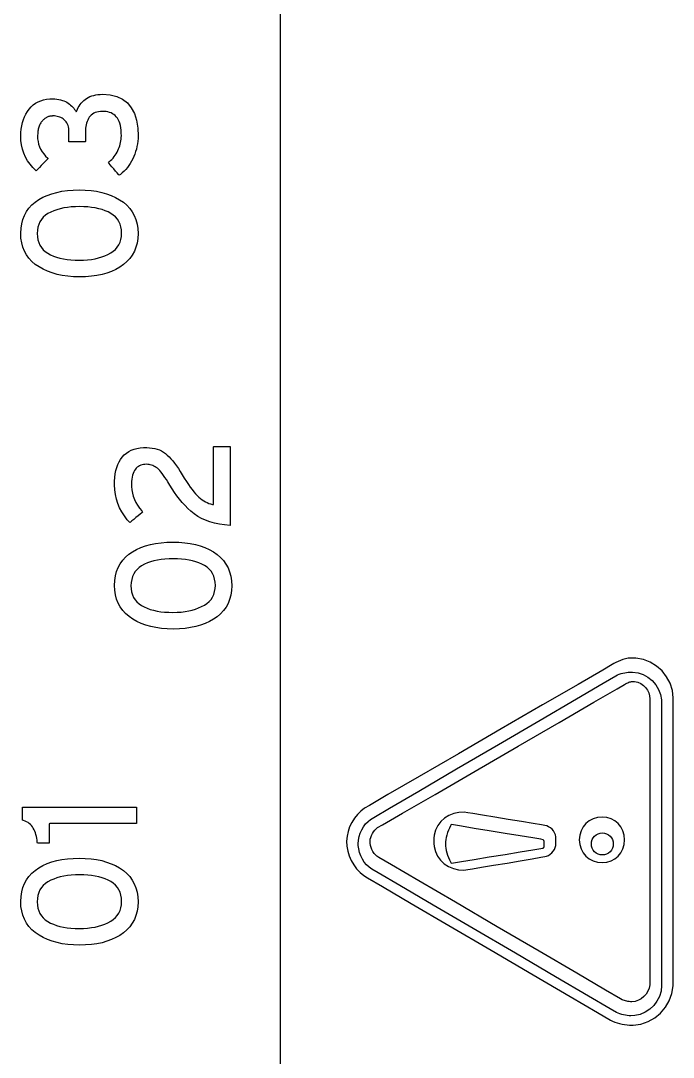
# Model space of a CAD drawing. Extents: x 1 to 47.7, y 0.2 to 35.
# Drawn here: x 37.757 to 38.314, y 2.977 to 3.863 of the extents above; entities that cross this region are included whole.
import ezdxf

# ---------------------------------------------------------------- set-up
doc = ezdxf.new("R2010")
doc.units = 0
doc.header["$MEASUREMENT"] = 0
doc.layers.add('8_0_____DWG', color=7, linetype='CONTINUOUS')

msp = doc.modelspace()

# ---------------------------------------------------------------- linework, layer by layer
at = {"layer": '8_0_____DWG'}
msp.add_lwpolyline([(37.97843, 3.91636), (37.97843, 3.86029), (37.97843, 3.80521), (37.97843, 3.75115), (37.97843, 3.69811), (37.97843, 3.64611), (37.97843, 3.59516), (37.97843, 3.54527), (37.97843, 3.49645), (37.97843, 3.44871), (37.97843, 3.40207), (37.97843, 3.35654), (37.97843, 3.31213), (37.97843, 3.26885), (37.97843, 3.22672), (37.97843, 3.18574), (37.97843, 3.14593), (37.97843, 3.1073), (37.97843, 3.06986), (37.97843, 3.03363), (37.97843, 2.9986), (37.97843, 2.96481)], dxfattribs=at)
for points in [[(37.82688, 3.79982), (37.83332, 3.79926), (37.839, 3.79783), (37.84391, 3.79553), (37.84805, 3.79236), (37.85143, 3.78832), (37.85405, 3.7834), (37.8559, 3.77761), (37.85698, 3.77095), (37.85729, 3.76421), (37.85718, 3.76193), (37.85697, 3.75967), (37.85666, 3.75743), (37.85625, 3.75523), (37.85574, 3.75304), (37.85513, 3.75089), (37.85442, 3.74875), (37.85361, 3.74665), (37.85269, 3.74456), (37.85166, 3.74255), (37.85055, 3.74065), (37.84936, 3.73884), (37.84808, 3.73713), (37.84672, 3.73553), (37.84527, 3.73403), (37.84375, 3.73263), (37.84214, 3.73133), (37.84112, 3.7307), (37.84053, 3.73138), (37.83945, 3.73262), (37.83805, 3.73423), (37.83648, 3.73602), (37.83491, 3.73782), (37.83351, 3.73943), (37.83243, 3.74066), (37.83184, 3.74134), (37.83248, 3.74201), (37.83366, 3.74309), (37.83478, 3.74421), (37.83582, 3.74536), (37.83679, 3.74655), (37.83769, 3.74778), (37.83852, 3.74904), (37.83927, 3.75034), (37.83996, 3.75167), (37.84057, 3.75306), (37.84112, 3.75446), (37.84159, 3.75586), (37.84199, 3.75727), (37.84232, 3.75868), (37.84257, 3.76009), (37.84276, 3.76151), (37.84288, 3.76293), (37.84292, 3.76435), (37.84288, 3.76668), (37.84273, 3.76901), (37.84247, 3.77117), (37.8421, 3.77316), (37.84162, 3.77498), (37.84103, 3.77664), (37.84032, 3.77812), (37.83951, 3.77945), (37.83858, 3.7806), (37.8376, 3.78158), (37.83653, 3.78244), (37.83538, 3.78319), (37.83414, 3.78381), (37.83281, 3.78432), (37.83139, 3.78472), (37.82989, 3.78499), (37.82831, 3.78515), (37.82663, 3.78519), (37.825, 3.78509), (37.82346, 3.78487), (37.82202, 3.78454), (37.82068, 3.7841), (37.81944, 3.78354), (37.81831, 3.78286), (37.81727, 3.78208), (37.81633, 3.78118), (37.81551, 3.78015), (37.8148, 3.77903), (37.81417, 3.77782), (37.81364, 3.77655), (37.81319, 3.7752), (37.81283, 3.77378), (37.81256, 3.77228), (37.81238, 3.77071), (37.81228, 3.76907), (37.81227, 3.76803), (37.81227, 3.76748), (37.81227, 3.76647), (37.81227, 3.76516), (37.81227, 3.76369), (37.81227, 3.76223), (37.81227, 3.76091), (37.81227, 3.7599), (37.81227, 3.75935), (37.8121, 3.75929), (37.81109, 3.75929), (37.80939, 3.75929), (37.80724, 3.75929), (37.80488, 3.75929), (37.80255, 3.75929), (37.8005, 3.75929), (37.79897, 3.75929), (37.79821, 3.75929), (37.79816, 3.75945), (37.79816, 3.76014), (37.79816, 3.76124), (37.79816, 3.7626), (37.79816, 3.76406), (37.79816, 3.76548), (37.79816, 3.7667), (37.79816, 3.76759), (37.79816, 3.76798), (37.79813, 3.76925), (37.79799, 3.77065), (37.79775, 3.77197), (37.79741, 3.77319), (37.79696, 3.77434), (37.79641, 3.77539), (37.79576, 3.77636), (37.79501, 3.77725), (37.79415, 3.77805), (37.79326, 3.77874), (37.79234, 3.77934), (37.79137, 3.77987), (37.79035, 3.78031), (37.78929, 3.78067), (37.78819, 3.78094), (37.78705, 3.78114), (37.78586, 3.78125), (37.78474, 3.78128), (37.78425, 3.78127), (37.78377, 3.78124), (37.78327, 3.78119), (37.78277, 3.78113), (37.78226, 3.78105), (37.78174, 3.78096), (37.78122, 3.78085), (37.78069, 3.78072), (37.78015, 3.78055), (37.77962, 3.78032), (37.7791, 3.78006), (37.7786, 3.77978), (37.7781, 3.77946), (37.77762, 3.77912), (37.77715, 3.77874), (37.77669, 3.77834), (37.77625, 3.77791), (37.7758, 3.77746), (37.77535, 3.77697), (37.77491, 3.77644), (37.7745, 3.77588), (37.7741, 3.77529), (37.77373, 3.77467), (37.77337, 3.77401), (37.77304, 3.77332), (37.77272, 3.77259), (37.77244, 3.77181), (37.7722, 3.77097), (37.77199, 3.77009), (37.77181, 3.76916), (37.77166, 3.76819), (37.77154, 3.76718), (37.77146, 3.76612), (37.7714, 3.76501), (37.77138, 3.76386), (37.77145, 3.76178), (37.77175, 3.75942), (37.77228, 3.75713), (37.77303, 3.75493), (37.77401, 3.75281), (37.7752, 3.75077), (37.77663, 3.74882), (37.77828, 3.74694), (37.78015, 3.74515), (37.78017, 3.74463), (37.77927, 3.74371), (37.77792, 3.74234), (37.77629, 3.74068), (37.77455, 3.73891), (37.77289, 3.73723), (37.77149, 3.7358), (37.77052, 3.73481), (37.77016, 3.73444), (37.76738, 3.73716), (37.76493, 3.74003), (37.76281, 3.74304), (37.76102, 3.74621), (37.75956, 3.74953), (37.75843, 3.753), (37.75762, 3.75662), (37.75715, 3.76039), (37.757, 3.76418), (37.75711, 3.7672), (37.7574, 3.77011), (37.75785, 3.7729), (37.75848, 3.77557), (37.75929, 3.77812), (37.76026, 3.78056), (37.76141, 3.78289), (37.76273, 3.78509), (37.76423, 3.78717), (37.7659, 3.78905), (37.76771, 3.7907), (37.76968, 3.79213), (37.7718, 3.79333), (37.77406, 3.7943), (37.77648, 3.79504), (37.77905, 3.79556), (37.78177, 3.79585), (37.78422, 3.79589), (37.78607, 3.79577), (37.78783, 3.79559), (37.7895, 3.79533), (37.79107, 3.79499), (37.79255, 3.79459), (37.79393, 3.79411), (37.79522, 3.79356), (37.79641, 3.79293), (37.79752, 3.79222), (37.79858, 3.79145), (37.79959, 3.79064), (37.80054, 3.78978), (37.80143, 3.78887), (37.80227, 3.78792), (37.80305, 3.78692), (37.80378, 3.78588), (37.80445, 3.7848), (37.80495, 3.78557), (37.80549, 3.78704), (37.80612, 3.78844), (37.80685, 3.78977), (37.80768, 3.79102), (37.8086, 3.79221), (37.80963, 3.79333), (37.81076, 3.79438), (37.81198, 3.79536), (37.81327, 3.79626), (37.81465, 3.79707), (37.81612, 3.79778), (37.81768, 3.79838), (37.81934, 3.79887), (37.82109, 3.79927), (37.82293, 3.79955), (37.82486, 3.79974)], [(37.80698, 3.71806), (37.81213, 3.71793), (37.81703, 3.71754), (37.8217, 3.71689), (37.82613, 3.71598), (37.83033, 3.71481), (37.83428, 3.71337), (37.838, 3.71168), (37.84148, 3.70973), (37.84471, 3.70752), (37.84759, 3.70504), (37.8501, 3.70232), (37.85223, 3.69936), (37.85399, 3.69614), (37.85538, 3.69268), (37.85639, 3.68897), (37.85703, 3.68501), (37.8573, 3.6808), (37.85703, 3.67664), (37.8564, 3.67273), (37.85539, 3.66906), (37.85402, 3.66563), (37.85227, 3.66244), (37.85016, 3.6595), (37.84768, 3.6568), (37.84483, 3.65435), (37.84164, 3.65214), (37.83822, 3.65019), (37.83455, 3.6485), (37.83062, 3.64706), (37.82645, 3.64589), (37.82202, 3.64498), (37.81735, 3.64433), (37.81243, 3.64394), (37.80725, 3.64381), (37.80209, 3.64394), (37.79717, 3.64434), (37.79249, 3.645), (37.78805, 3.64592), (37.78385, 3.64711), (37.77989, 3.64856), (37.77617, 3.65027), (37.77269, 3.65225), (37.76945, 3.65449), (37.76656, 3.65697), (37.76405, 3.65969), (37.76193, 3.66266), (37.76018, 3.66586), (37.75881, 3.6693), (37.75783, 3.67298), (37.75722, 3.67691), (37.757, 3.68107), (37.75725, 3.68527), (37.75786, 3.68922), (37.75885, 3.69292), (37.76021, 3.69637), (37.76194, 3.69957), (37.76404, 3.70252), (37.76651, 3.70522), (37.76934, 3.70766), (37.77253, 3.70985), (37.77597, 3.71177), (37.77966, 3.71344), (37.78359, 3.71485), (37.78777, 3.71601), (37.7922, 3.7169), (37.79688, 3.71754), (37.8018, 3.71793)], [(37.80725, 3.70383), (37.80363, 3.70376), (37.80017, 3.70354), (37.79685, 3.70318), (37.79369, 3.70267), (37.79068, 3.70201), (37.78783, 3.70121), (37.78513, 3.70026), (37.78258, 3.69917), (37.7802, 3.69791), (37.77809, 3.69645), (37.77626, 3.69479), (37.77471, 3.69294), (37.77344, 3.6909), (37.77244, 3.68866), (37.77172, 3.68624), (37.77127, 3.68361), (37.7711, 3.6808), (37.77127, 3.67803), (37.77171, 3.67545), (37.77242, 3.67306), (37.77341, 3.67086), (37.77467, 3.66885), (37.7762, 3.66703), (37.778, 3.6654), (37.78008, 3.66395), (37.78241, 3.66269), (37.78491, 3.66157), (37.78757, 3.66061), (37.7904, 3.6598), (37.79339, 3.65914), (37.79654, 3.65863), (37.79986, 3.65828), (37.80334, 3.65808), (37.80698, 3.65804), (37.81058, 3.65812), (37.81402, 3.65835), (37.81731, 3.65873), (37.82044, 3.65926), (37.82342, 3.65995), (37.82624, 3.66079), (37.8289, 3.66179), (37.83141, 3.66293), (37.8338, 3.66422), (37.83597, 3.66568), (37.83786, 3.66732), (37.83947, 3.66915), (37.84078, 3.67116), (37.84182, 3.67336), (37.84256, 3.67575), (37.84302, 3.67832), (37.84319, 3.68107), (37.84302, 3.68388), (37.84257, 3.6865), (37.84184, 3.68892), (37.84082, 3.69114), (37.83952, 3.69316), (37.83793, 3.69499), (37.83607, 3.69662), (37.83392, 3.69806), (37.83156, 3.69929), (37.82908, 3.70035), (37.82644, 3.70128), (37.82364, 3.70206), (37.82068, 3.70269), (37.81756, 3.70319), (37.81429, 3.70355), (37.81085, 3.70376)], [(37.93576, 3.43144), (37.9311, 3.43184), (37.92668, 3.43247), (37.9225, 3.43335), (37.91855, 3.43445), (37.91484, 3.4358), (37.91137, 3.43738), (37.90814, 3.43919), (37.90514, 3.44125), (37.90239, 3.44353), (37.8998, 3.44597), (37.8973, 3.44851), (37.89489, 3.45115), (37.89258, 3.45388), (37.89036, 3.45672), (37.88824, 3.45966), (37.88621, 3.46271), (37.88427, 3.46585), (37.88266, 3.46859), (37.8814, 3.47062), (37.88017, 3.47249), (37.87899, 3.4742), (37.87786, 3.47575), (37.87676, 3.47713), (37.8757, 3.47835), (37.87468, 3.47941), (37.8737, 3.48031), (37.87274, 3.48103), (37.87176, 3.48163), (37.87077, 3.48216), (37.86975, 3.48261), (37.86872, 3.48298), (37.86767, 3.48327), (37.8666, 3.48348), (37.86551, 3.48361), (37.86441, 3.48366), (37.8631, 3.48361), (37.86184, 3.48347), (37.86064, 3.48322), (37.85952, 3.48286), (37.85846, 3.48239), (37.85747, 3.48182), (37.85655, 3.48115), (37.85569, 3.48037), (37.85491, 3.47948), (37.85417, 3.47842), (37.85353, 3.47722), (37.85298, 3.47587), (37.85251, 3.47439), (37.85214, 3.47276), (37.85185, 3.471), (37.85166, 3.46909), (37.85156, 3.46704), (37.85157, 3.46463), (37.85183, 3.46178), (37.85233, 3.45901), (37.85306, 3.45631), (37.85404, 3.45368), (37.85525, 3.45113), (37.8567, 3.44864), (37.85839, 3.44623), (37.86031, 3.44389), (37.86112, 3.44277), (37.86033, 3.44212), (37.85898, 3.44103), (37.85727, 3.43964), (37.8554, 3.43811), (37.85356, 3.43661), (37.85195, 3.4353), (37.85076, 3.43434), (37.8502, 3.43388), (37.848, 3.43634), (37.84548, 3.43962), (37.84329, 3.44303), (37.84142, 3.44655), (37.83989, 3.45021), (37.83868, 3.45398), (37.8378, 3.45788), (37.83725, 3.46189), (37.83702, 3.46604), (37.83711, 3.46935), (37.83735, 3.4725), (37.83777, 3.47548), (37.83835, 3.47829), (37.83909, 3.48093), (37.84, 3.48341), (37.84108, 3.48572), (37.84232, 3.48787), (37.84374, 3.48984), (37.84538, 3.49162), (37.84721, 3.49317), (37.84921, 3.49451), (37.85139, 3.49564), (37.85374, 3.49655), (37.85628, 3.49724), (37.85899, 3.49771), (37.86188, 3.49797), (37.86466, 3.49801), (37.86703, 3.49787), (37.86929, 3.49759), (37.87144, 3.49717), (37.87348, 3.4966), (37.87542, 3.49589), (37.87724, 3.49504), (37.87896, 3.49405), (37.88057, 3.49291), (37.88209, 3.49158), (37.88363, 3.49007), (37.88519, 3.48838), (37.88676, 3.48653), (37.88836, 3.4845), (37.88998, 3.48231), (37.89161, 3.47994), (37.89327, 3.47741), (37.89494, 3.4747), (37.89671, 3.4718), (37.89845, 3.46907), (37.90013, 3.46655), (37.90175, 3.46423), (37.90332, 3.46211), (37.90484, 3.4602), (37.9063, 3.45849), (37.9077, 3.45698), (37.90906, 3.45567), (37.91043, 3.45451), (37.91182, 3.45345), (37.91324, 3.4525), (37.91468, 3.45166), (37.91613, 3.45092), (37.91761, 3.45029), (37.91911, 3.44976), (37.92063, 3.44933), (37.92166, 3.44932), (37.92166, 3.45221), (37.92166, 3.45781), (37.92166, 3.46522), (37.92166, 3.47357), (37.92166, 3.48196), (37.92166, 3.48952), (37.92166, 3.49536), (37.92166, 3.4986), (37.92182, 3.49897), (37.92283, 3.49897), (37.92455, 3.49897), (37.92673, 3.49897), (37.92911, 3.49897), (37.93146, 3.49897), (37.93351, 3.49897), (37.93502, 3.49897), (37.93574, 3.49897), (37.93576, 3.49747), (37.93576, 3.49178), (37.93576, 3.48296), (37.93576, 3.47221), (37.93576, 3.46073), (37.93576, 3.44971), (37.93576, 3.44036), (37.93576, 3.43387)], [(37.887, 3.41718), (37.89215, 3.41705), (37.89706, 3.41666), (37.90173, 3.41601), (37.90616, 3.4151), (37.91035, 3.41393), (37.9143, 3.4125), (37.91802, 3.41081), (37.9215, 3.40886), (37.92473, 3.40664), (37.92761, 3.40417), (37.93012, 3.40145), (37.93225, 3.39848), (37.93401, 3.39526), (37.9354, 3.3918), (37.93642, 3.38809), (37.93706, 3.38413), (37.93732, 3.37992), (37.93706, 3.37577), (37.93642, 3.37185), (37.93542, 3.36818), (37.93404, 3.36475), (37.9323, 3.36156), (37.93019, 3.35862), (37.9277, 3.35592), (37.92485, 3.35347), (37.92167, 3.35126), (37.91824, 3.34931), (37.91457, 3.34762), (37.91065, 3.34619), (37.90647, 3.34502), (37.90205, 3.34411), (37.89737, 3.34346), (37.89245, 3.34307), (37.88727, 3.34294), (37.88211, 3.34307), (37.87719, 3.34346), (37.87251, 3.34412), (37.86807, 3.34504), (37.86387, 3.34623), (37.85991, 3.34768), (37.85619, 3.34939), (37.85271, 3.35137), (37.84947, 3.35361), (37.84658, 3.35609), (37.84408, 3.35882), (37.84195, 3.36178), (37.8402, 3.36498), (37.83884, 3.36842), (37.83785, 3.37211), (37.83725, 3.37603), (37.83702, 3.38019), (37.83727, 3.3844), (37.83789, 3.38835), (37.83888, 3.39205), (37.84023, 3.3955), (37.84196, 3.3987), (37.84406, 3.40164), (37.84653, 3.40434), (37.84937, 3.40679), (37.85255, 3.40898), (37.85599, 3.4109), (37.85968, 3.41256), (37.86361, 3.41397), (37.8678, 3.41513), (37.87222, 3.41603), (37.8769, 3.41667), (37.88183, 3.41705)], [(37.88727, 3.40295), (37.88366, 3.40288), (37.88019, 3.40266), (37.87688, 3.4023), (37.87372, 3.40179), (37.87071, 3.40114), (37.86785, 3.40033), (37.86515, 3.39939), (37.8626, 3.39829), (37.86023, 3.39703), (37.85812, 3.39557), (37.85629, 3.39392), (37.85474, 3.39207), (37.85346, 3.39002), (37.85246, 3.38779), (37.85174, 3.38536), (37.8513, 3.38274), (37.85113, 3.37992), (37.85129, 3.37716), (37.85173, 3.37458), (37.85245, 3.37219), (37.85343, 3.36999), (37.85469, 3.36798), (37.85622, 3.36615), (37.85803, 3.36452), (37.86011, 3.36308), (37.86244, 3.36181), (37.86493, 3.3607), (37.8676, 3.35973), (37.87042, 3.35892), (37.87341, 3.35826), (37.87657, 3.35776), (37.87988, 3.35741), (37.88336, 3.35721), (37.887, 3.35716), (37.8906, 3.35724), (37.89405, 3.35747), (37.89733, 3.35785), (37.90046, 3.35839), (37.90344, 3.35908), (37.90626, 3.35992), (37.90892, 3.36091), (37.91143, 3.36205), (37.91382, 3.36334), (37.91599, 3.3648), (37.91788, 3.36645), (37.91949, 3.36827), (37.92081, 3.37029), (37.92184, 3.37249), (37.92259, 3.37487), (37.92305, 3.37744), (37.92322, 3.38019), (37.92305, 3.38301), (37.92259, 3.38562), (37.92186, 3.38804), (37.92084, 3.39026), (37.91954, 3.39229), (37.91796, 3.39411), (37.91609, 3.39575), (37.91394, 3.39718), (37.91158, 3.39841), (37.9091, 3.39948), (37.90647, 3.4004), (37.90367, 3.40118), (37.90071, 3.40182), (37.89759, 3.40232), (37.89431, 3.40267), (37.89087, 3.40288)], [(38.26202, 3.31248), (38.25409, 3.30788), (38.23299, 3.29564), (38.20273, 3.27809), (38.16733, 3.25756), (38.13081, 3.23639), (38.0972, 3.21689), (38.07051, 3.20142), (38.05476, 3.19229), (38.0507, 3.18988), (38.04747, 3.18741), (38.04453, 3.18451), (38.04193, 3.18125), (38.03971, 3.17768), (38.0379, 3.17389), (38.03654, 3.16992), (38.03567, 3.16585), (38.03533, 3.16176), (38.03554, 3.15744), (38.03629, 3.15316), (38.03752, 3.14901), (38.03922, 3.14505), (38.04134, 3.14133), (38.04386, 3.13792), (38.04674, 3.13488), (38.04995, 3.13227), (38.05318, 3.13025), (38.06589, 3.12281), (38.09038, 3.10848), (38.12265, 3.08958), (38.1587, 3.06848), (38.19453, 3.0475), (38.22613, 3.029), (38.24951, 3.01531), (38.26066, 3.00878), (38.26248, 3.00787), (38.26438, 3.00709), (38.26636, 3.0064), (38.26841, 3.00581), (38.27051, 3.00532), (38.27264, 3.00493), (38.27477, 3.00466), (38.27689, 3.0045), (38.28002, 3.0045), (38.28659, 3.00543), (38.29277, 3.00755), (38.29841, 3.01072), (38.3034, 3.01483), (38.3076, 3.01974), (38.31088, 3.02532), (38.31313, 3.03144), (38.31419, 3.03798), (38.31427, 3.04443), (38.31427, 3.06432), (38.31427, 3.09636), (38.31427, 3.13592), (38.31427, 3.17832), (38.31427, 3.21891), (38.31427, 3.25303), (38.31427, 3.27602), (38.31426, 3.28408), (38.31349, 3.29052), (38.31155, 3.29659), (38.30857, 3.30215), (38.30467, 3.30709), (38.29998, 3.31127), (38.29462, 3.31457), (38.28872, 3.31687), (38.2824, 3.31805), (38.27819, 3.31814), (38.27586, 3.31789), (38.27355, 3.31745), (38.2713, 3.31684), (38.26914, 3.3161), (38.2671, 3.31525), (38.26522, 3.31435), (38.26351, 3.31341)], [(38.04528, 3.15938), (38.04548, 3.16249), (38.04605, 3.16554), (38.04698, 3.1685), (38.04822, 3.17133), (38.04975, 3.17397), (38.05154, 3.17637), (38.05357, 3.1785), (38.05579, 3.18031), (38.05853, 3.18198), (38.07198, 3.18986), (38.09684, 3.20442), (38.12916, 3.22334), (38.16502, 3.24434), (38.20048, 3.26511), (38.23163, 3.28334), (38.25452, 3.29674), (38.26522, 3.30301), (38.26669, 3.30374), (38.26817, 3.30433), (38.26969, 3.30484), (38.27124, 3.30527), (38.2728, 3.30561), (38.27435, 3.30588), (38.27588, 3.30606), (38.27736, 3.30616), (38.27946, 3.30617), (38.28416, 3.30552), (38.2886, 3.30403), (38.29266, 3.30177), (38.29627, 3.29885), (38.29932, 3.29535), (38.30172, 3.29138), (38.30339, 3.28701), (38.30421, 3.28235), (38.30429, 3.27705), (38.30429, 3.25839), (38.30429, 3.22741), (38.30429, 3.18865), (38.30429, 3.1467), (38.30429, 3.10612), (38.30429, 3.07148), (38.30429, 3.04735), (38.30429, 3.03829), (38.30382, 3.03353), (38.30248, 3.02904), (38.30036, 3.02489), (38.29756, 3.02119), (38.29416, 3.01803), (38.29027, 3.0155), (38.28597, 3.01368), (38.28137, 3.01269), (38.27793, 3.01252), (38.27648, 3.01259), (38.27497, 3.01275), (38.27342, 3.01298), (38.27187, 3.01329), (38.27031, 3.01369), (38.26877, 3.01416), (38.26727, 3.01472), (38.26583, 3.01536), (38.26048, 3.01847), (38.24199, 3.0293), (38.21368, 3.04587), (38.17947, 3.0659), (38.1433, 3.08709), (38.10909, 3.10712), (38.08078, 3.12369), (38.06229, 3.13452), (38.05674, 3.13778), (38.05443, 3.13944), (38.05232, 3.14145), (38.05043, 3.14375), (38.0488, 3.1463), (38.04744, 3.14905), (38.04638, 3.15197), (38.04567, 3.15499), (38.04531, 3.15808), (38.04528, 3.15933), (38.04528, 3.15933), (38.04528, 3.15934), (38.04528, 3.15935), (38.04528, 3.15936), (38.04528, 3.15937), (38.04528, 3.15937), (38.04528, 3.15938)], [(38.29428, 3.28334), (38.29428, 3.27416), (38.29428, 3.2497), (38.29428, 3.21463), (38.29428, 3.17361), (38.29428, 3.1313), (38.29428, 3.09235), (38.29428, 3.06142), (38.29428, 3.04318), (38.29422, 3.03893), (38.29368, 3.0361), (38.29263, 3.03344), (38.29111, 3.03101), (38.28921, 3.02887), (38.28697, 3.02709), (38.28445, 3.02572), (38.28172, 3.02483), (38.27884, 3.02448), (38.27764, 3.0245), (38.27662, 3.02458), (38.27558, 3.02472), (38.27455, 3.02491), (38.27353, 3.02514), (38.27253, 3.02542), (38.27159, 3.02575), (38.27071, 3.0261), (38.26914, 3.02696), (38.25628, 3.03449), (38.23181, 3.04882), (38.19969, 3.06764), (38.16386, 3.08862), (38.12829, 3.10944), (38.09694, 3.1278), (38.07376, 3.14138), (38.0627, 3.14785), (38.06122, 3.1488), (38.05994, 3.14993), (38.05878, 3.15127), (38.05775, 3.15278), (38.05688, 3.15444), (38.05619, 3.15619), (38.05568, 3.15801), (38.05539, 3.15986), (38.05532, 3.16165), (38.0555, 3.16327), (38.05591, 3.16493), (38.05653, 3.16658), (38.05732, 3.16819), (38.05827, 3.16969), (38.05934, 3.17107), (38.06052, 3.17226), (38.06178, 3.17323), (38.06584, 3.1756), (38.08305, 3.18558), (38.11079, 3.20167), (38.14503, 3.22152), (38.18173, 3.24281), (38.21686, 3.26318), (38.24639, 3.28031), (38.26629, 3.29185), (38.27273, 3.29559), (38.27362, 3.29614), (38.27454, 3.29663), (38.27545, 3.29706), (38.27634, 3.29742), (38.27718, 3.29771), (38.27796, 3.29794), (38.27866, 3.29809), (38.27926, 3.29816), (38.28116, 3.29807), (38.28397, 3.29745), (38.28651, 3.29631), (38.28875, 3.29474), (38.29065, 3.29283), (38.29219, 3.29065), (38.29333, 3.28829), (38.29404, 3.28583)], [(37.85574, 3.1767), (37.85289, 3.1767), (37.8453, 3.1767), (37.83444, 3.1767), (37.82176, 3.1767), (37.80871, 3.1767), (37.79676, 3.1767), (37.78735, 3.1767), (37.78195, 3.1767), (37.78121, 3.17654), (37.78121, 3.17533), (37.78121, 3.17322), (37.78121, 3.17054), (37.78121, 3.16762), (37.78121, 3.16478), (37.78121, 3.16235), (37.78121, 3.16065), (37.78121, 3.16001), (37.78083, 3.16001), (37.7798, 3.16001), (37.77834, 3.16001), (37.77663, 3.16001), (37.77488, 3.16001), (37.77327, 3.16001), (37.772, 3.16001), (37.77127, 3.16001), (37.7711, 3.16087), (37.77091, 3.16256), (37.77065, 3.1642), (37.77032, 3.16577), (37.76993, 3.16728), (37.76947, 3.16874), (37.76895, 3.17014), (37.76837, 3.17148), (37.76771, 3.17276), (37.76701, 3.17394), (37.7662, 3.17502), (37.7653, 3.17599), (37.7643, 3.17685), (37.7632, 3.17761), (37.76199, 3.17825), (37.76069, 3.17879), (37.7593, 3.17923), (37.75856, 3.17952), (37.75856, 3.18034), (37.75856, 3.18178), (37.75856, 3.18361), (37.75856, 3.18561), (37.75856, 3.18755), (37.75856, 3.18921), (37.75856, 3.19037), (37.75856, 3.19081), (37.76228, 3.19081), (37.77217, 3.19081), (37.78633, 3.19081), (37.80287, 3.19081), (37.81988, 3.19081), (37.83547, 3.19081), (37.84773, 3.19081), (37.85477, 3.19081), (37.85574, 3.19067), (37.85574, 3.18965), (37.85574, 3.18787), (37.85574, 3.1856), (37.85574, 3.18313), (37.85574, 3.18073), (37.85574, 3.17868), (37.85574, 3.17724)], [(38.11008, 3.16674), (38.11001, 3.16621), (38.10995, 3.16568), (38.1099, 3.16516), (38.10985, 3.16464), (38.10982, 3.16412), (38.10979, 3.1636), (38.10977, 3.16309), (38.10976, 3.16258), (38.10976, 3.16202), (38.10977, 3.16139), (38.10979, 3.16076), (38.10982, 3.16013), (38.10986, 3.15951), (38.10991, 3.15889), (38.10998, 3.15827), (38.11005, 3.15765), (38.11013, 3.15704), (38.1111, 3.15299), (38.11296, 3.14893), (38.11553, 3.14535), (38.11872, 3.14234), (38.12241, 3.13993), (38.1265, 3.13819), (38.13088, 3.13719), (38.13544, 3.13698), (38.13882, 3.13735), (38.14285, 3.13803), (38.15061, 3.13935), (38.16085, 3.14108), (38.17229, 3.14301), (38.18365, 3.14493), (38.19368, 3.14662), (38.20109, 3.14788), (38.20463, 3.14847), (38.20606, 3.14882), (38.20768, 3.14952), (38.2092, 3.1505), (38.21058, 3.15171), (38.21179, 3.1531), (38.21278, 3.15464), (38.21352, 3.15629), (38.21395, 3.15799), (38.21406, 3.15933), (38.21406, 3.1596), (38.21406, 3.16015), (38.21406, 3.1609), (38.21406, 3.16175), (38.21406, 3.16261), (38.21406, 3.16338), (38.21406, 3.16396), (38.21406, 3.16426), (38.21398, 3.16543), (38.21358, 3.16715), (38.21288, 3.16881), (38.21191, 3.17038), (38.21072, 3.1718), (38.20934, 3.17304), (38.20783, 3.17405), (38.2062, 3.17478), (38.20467, 3.17517), (38.20163, 3.17567), (38.19456, 3.17683), (38.18472, 3.17845), (38.17339, 3.18031), (38.16185, 3.18221), (38.15137, 3.18393), (38.14323, 3.18527), (38.13871, 3.18601), (38.13564, 3.18638), (38.13112, 3.18626), (38.12676, 3.18535), (38.12266, 3.18372), (38.11894, 3.18143), (38.11572, 3.17853), (38.11309, 3.17508), (38.11117, 3.17113)], [(38.23403, 3.16279), (38.23441, 3.15878), (38.23553, 3.15509), (38.2373, 3.15178), (38.23967, 3.14892), (38.24256, 3.14659), (38.24591, 3.14484), (38.24965, 3.14374), (38.25373, 3.14336), (38.25763, 3.14374), (38.26122, 3.14484), (38.26444, 3.14659), (38.26722, 3.14892), (38.26949, 3.15178), (38.27119, 3.15509), (38.27226, 3.15878), (38.27263, 3.16279), (38.27226, 3.16681), (38.27119, 3.17051), (38.26949, 3.17382), (38.26722, 3.17668), (38.26444, 3.17901), (38.26122, 3.18076), (38.25763, 3.18186), (38.25373, 3.18224), (38.24965, 3.18186), (38.24591, 3.18076), (38.24256, 3.17901), (38.23967, 3.17668), (38.2373, 3.17382), (38.23553, 3.17051), (38.23441, 3.16681)], [(38.11975, 3.15933), (38.11982, 3.15755), (38.12005, 3.15567), (38.12042, 3.15372), (38.12092, 3.15173), (38.12155, 3.14972), (38.12228, 3.14773), (38.12313, 3.14579), (38.12407, 3.14393), (38.12468, 3.14286), (38.12468, 3.14286), (38.12468, 3.14286), (38.12468, 3.14286), (38.12468, 3.14286), (38.12468, 3.14286), (38.12468, 3.14286), (38.12468, 3.14286), (38.12468, 3.14286), (38.12659, 3.14317), (38.13355, 3.14432), (38.1442, 3.14607), (38.15708, 3.14818), (38.17069, 3.15042), (38.18356, 3.15254), (38.19421, 3.15429), (38.20117, 3.15543), (38.20308, 3.15575), (38.20313, 3.1558), (38.20324, 3.15591), (38.20338, 3.15606), (38.20355, 3.15623), (38.20372, 3.1564), (38.20387, 3.15656), (38.20399, 3.15668), (38.20405, 3.15674), (38.20406, 3.15678), (38.20406, 3.15699), (38.20406, 3.15732), (38.20406, 3.15773), (38.20406, 3.15818), (38.20406, 3.15862), (38.20406, 3.15898), (38.20406, 3.15924), (38.20406, 3.15933), (38.20406, 3.15942), (38.20406, 3.15968), (38.20406, 3.16005), (38.20406, 3.16048), (38.20406, 3.16093), (38.20406, 3.16134), (38.20406, 3.16167), (38.20406, 3.16187), (38.20405, 3.16191), (38.20399, 3.16198), (38.20387, 3.1621), (38.20372, 3.16226), (38.20355, 3.16244), (38.20338, 3.16261), (38.20324, 3.16277), (38.20313, 3.16288), (38.20308, 3.16293), (38.20117, 3.16325), (38.19421, 3.16439), (38.18356, 3.16614), (38.17069, 3.16826), (38.15708, 3.1705), (38.1442, 3.17261), (38.13355, 3.17436), (38.12659, 3.17551), (38.12468, 3.17582), (38.12468, 3.17582), (38.12468, 3.17582), (38.12468, 3.17582), (38.12468, 3.17582), (38.12468, 3.17582), (38.12468, 3.17582), (38.12468, 3.17582), (38.12468, 3.17582), (38.12407, 3.17475), (38.12313, 3.17289), (38.12228, 3.17094), (38.12155, 3.16895), (38.12092, 3.16694), (38.12042, 3.16494), (38.12005, 3.16298), (38.11982, 3.1611)], [(38.2537, 3.16877), (38.25557, 3.16857), (38.25731, 3.16802), (38.25889, 3.16715), (38.26027, 3.166), (38.26141, 3.1646), (38.26227, 3.163), (38.26281, 3.16123), (38.263, 3.15933), (38.26281, 3.15743), (38.26227, 3.15565), (38.26141, 3.15405), (38.26027, 3.15265), (38.25889, 3.1515), (38.25731, 3.15063), (38.25557, 3.15008), (38.2537, 3.14989), (38.25183, 3.15008), (38.25008, 3.15063), (38.2485, 3.1515), (38.24712, 3.15265), (38.24599, 3.15405), (38.24513, 3.15565), (38.24458, 3.15743), (38.24439, 3.15933), (38.24458, 3.16123), (38.24513, 3.163), (38.24599, 3.1646), (38.24712, 3.166), (38.2485, 3.16715), (38.25008, 3.16802), (38.25183, 3.16857)], [(37.80698, 3.14714), (37.81213, 3.14701), (37.81703, 3.14662), (37.8217, 3.14596), (37.82613, 3.14505), (37.83033, 3.14388), (37.83428, 3.14245), (37.838, 3.14076), (37.84148, 3.13881), (37.84471, 3.13659), (37.84759, 3.13412), (37.8501, 3.1314), (37.85223, 3.12843), (37.85399, 3.12521), (37.85538, 3.12175), (37.85639, 3.11804), (37.85703, 3.11408), (37.8573, 3.10988), (37.85703, 3.10571), (37.8564, 3.1018), (37.85539, 3.09812), (37.85402, 3.09469), (37.85227, 3.09151), (37.85016, 3.08857), (37.84768, 3.08587), (37.84483, 3.08341), (37.84164, 3.0812), (37.83822, 3.07925), (37.83455, 3.07756), (37.83062, 3.07613), (37.82645, 3.07496), (37.82202, 3.07405), (37.81735, 3.0734), (37.81243, 3.07301), (37.80725, 3.07288), (37.80209, 3.07301), (37.79717, 3.07341), (37.79249, 3.07407), (37.78805, 3.07499), (37.78385, 3.07618), (37.77989, 3.07763), (37.77617, 3.07935), (37.77269, 3.08132), (37.76945, 3.08356), (37.76656, 3.08604), (37.76405, 3.08876), (37.76193, 3.09173), (37.76018, 3.09493), (37.75881, 3.09837), (37.75783, 3.10205), (37.75722, 3.10597), (37.757, 3.11013), (37.75725, 3.11434), (37.75786, 3.11829), (37.75885, 3.12199), (37.76021, 3.12544), (37.76194, 3.12864), (37.76404, 3.13159), (37.76651, 3.13429), (37.76934, 3.13673), (37.77253, 3.13892), (37.77597, 3.14084), (37.77966, 3.14251), (37.78359, 3.14393), (37.78777, 3.14508), (37.7922, 3.14598), (37.79688, 3.14662), (37.8018, 3.14701)], [(37.80725, 3.13289), (37.80363, 3.13282), (37.80017, 3.1326), (37.79685, 3.13224), (37.79369, 3.13173), (37.79068, 3.13107), (37.78783, 3.13027), (37.78513, 3.12933), (37.78258, 3.12823), (37.7802, 3.12697), (37.77809, 3.12551), (37.77626, 3.12386), (37.77471, 3.12201), (37.77344, 3.11997), (37.77244, 3.11774), (37.77172, 3.11531), (37.77127, 3.11269), (37.7711, 3.10988), (37.77127, 3.10711), (37.77171, 3.10453), (37.77242, 3.10214), (37.77341, 3.09994), (37.77467, 3.09792), (37.7762, 3.0961), (37.778, 3.09447), (37.78008, 3.09303), (37.78241, 3.09176), (37.78491, 3.09064), (37.78757, 3.08968), (37.7904, 3.08887), (37.79339, 3.08821), (37.79654, 3.08771), (37.79986, 3.08736), (37.80334, 3.08716), (37.80698, 3.08712), (37.81058, 3.08719), (37.81402, 3.08742), (37.81731, 3.0878), (37.82044, 3.08834), (37.82342, 3.08902), (37.82624, 3.08986), (37.8289, 3.09086), (37.83141, 3.09201), (37.8338, 3.0933), (37.83597, 3.09475), (37.83786, 3.09639), (37.83947, 3.09822), (37.84078, 3.10023), (37.84182, 3.10243), (37.84256, 3.10481), (37.84302, 3.10738), (37.84319, 3.11013), (37.84302, 3.11295), (37.84257, 3.11556), (37.84184, 3.11798), (37.84082, 3.1202), (37.83952, 3.12223), (37.83793, 3.12405), (37.83607, 3.12569), (37.83392, 3.12712), (37.83156, 3.12835), (37.82908, 3.12942), (37.82644, 3.13034), (37.82364, 3.13112), (37.82068, 3.13176), (37.81756, 3.13226), (37.81429, 3.13261), (37.81085, 3.13282)]]:
    msp.add_lwpolyline(points, close=True, dxfattribs=at)

doc.saveas('drawing.dxf')
